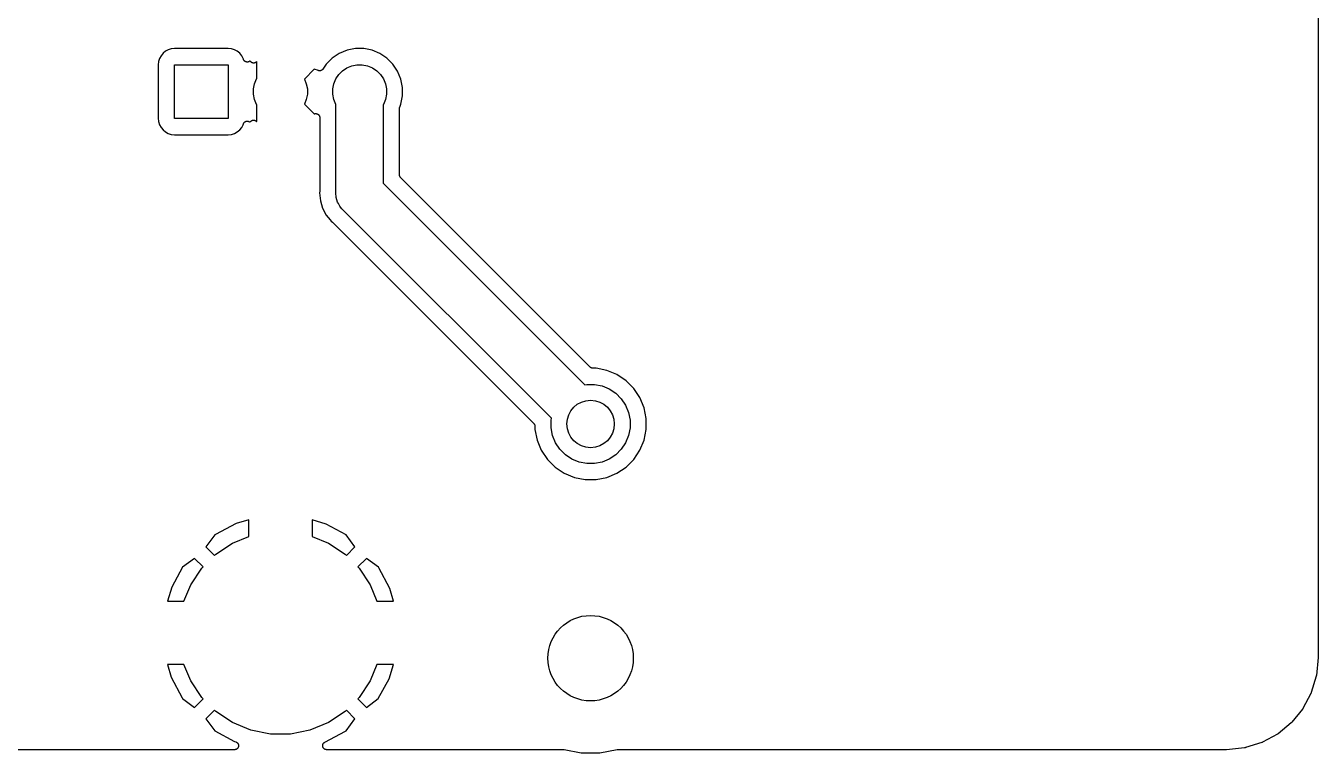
# Model space of a CAD drawing. Extents: x 60.5 to 144.4, y -115.5 to -60.5.
# Drawn here: x 103.55 to 144.39, y -115.5 to -92.52 of the extents above; entities that cross this region are included whole.
import ezdxf

# ---------------------------------------------------------------- set-up
doc = ezdxf.new("R2010")
doc.units = 0
doc.header["$MEASUREMENT"] = 0
doc.layers.add('BLACK', color=7, linetype='CONTINUOUS')

msp = doc.modelspace()

# ---------------------------------------------------------------- linework, layer by layer
at = {"layer": 'BLACK', "linetype": 'CONTINUOUS'}
for p, q in [((144.392, -63.5149), (144.392, -112.464)), ((107.826, -93.4664), (107.778, -93.5547)), ((107.889, -93.3891), (107.826, -93.4664)), ((107.966, -93.3256), (107.889, -93.3891)), ((108.055, -93.2784), (107.966, -93.3256)), ((108.15, -93.2494), (108.055, -93.2784)), ((108.256, -93.2389), (108.15, -93.2494)), ((109.944, -93.2389), (108.256, -93.2389)), ((110.05, -93.2493), (109.944, -93.2389)), ((110.145, -93.2784), (110.05, -93.2493)), ((110.234, -93.3256), (110.145, -93.2784)), ((110.311, -93.3891), (110.234, -93.3256)), ((110.374, -93.4664), (110.311, -93.3891)), ((110.422, -93.5547), (110.374, -93.4664)), ((113.457, -93.3966), (113.234, -93.5452)), ((113.704, -93.2942), (113.457, -93.3966)), ((113.966, -93.242), (113.704, -93.2942)), ((114.234, -93.242), (113.966, -93.242)), ((114.496, -93.2942), (114.234, -93.242)), ((114.743, -93.3966), (114.496, -93.2942)), ((114.966, -93.5452), (114.743, -93.3966)), ((107.749, -93.6504), (107.739, -93.7562)), ((107.739, -93.7562), (107.739, -95.4438)), ((107.778, -93.5547), (107.749, -93.6504)), ((108.25, -95.45), (108.25, -93.75)), ((108.25, -93.75), (109.95, -93.75)), ((109.95, -93.75), (109.95, -95.45)), ((110.429, -93.5774), (110.422, -93.5547)), ((110.431, -93.5829), (110.429, -93.5774)), ((110.432, -93.5885), (110.431, -93.5829)), ((110.435, -93.5943), (110.432, -93.5885)), ((110.438, -93.6003), (110.435, -93.5943)), ((110.441, -93.6052), (110.438, -93.6003)), ((110.444, -93.6105), (110.441, -93.6052)), ((110.448, -93.6155), (110.444, -93.6105)), ((110.452, -93.621), (110.448, -93.6155)), ((110.456, -93.6251), (110.452, -93.621)), ((110.46, -93.6297), (110.456, -93.6251)), ((110.465, -93.6339), (110.46, -93.6297)), ((110.469, -93.6385), (110.465, -93.6339)), ((110.474, -93.6418), (110.469, -93.6385)), ((110.479, -93.6456), (110.474, -93.6418)), ((110.484, -93.6487), (110.479, -93.6456)), ((110.49, -93.6524), (110.484, -93.6487)), ((110.495, -93.6546), (110.49, -93.6524)), ((110.5, -93.6575), (110.495, -93.6546)), ((110.507, -93.6594), (110.5, -93.6575)), ((110.513, -93.6619), (110.507, -93.6594)), ((110.518, -93.6631), (110.513, -93.6619)), ((110.524, -93.6649), (110.518, -93.6631)), ((110.531, -93.6656), (110.524, -93.6649)), ((110.537, -93.6669), (110.531, -93.6656)), ((110.543, -93.6669), (110.537, -93.6669)), ((110.549, -93.6676), (110.543, -93.6669)), ((110.555, -93.667), (110.549, -93.6676)), ((110.562, -93.667), (110.555, -93.667)), ((110.568, -93.6659), (110.562, -93.667)), ((110.573, -93.6654), (110.568, -93.6659)), ((110.58, -93.6636), (110.573, -93.6654)), ((110.586, -93.6623), (110.58, -93.6636)), ((110.592, -93.6601), (110.586, -93.6623)), ((110.597, -93.6585), (110.592, -93.6601)), ((110.603, -93.6555), (110.597, -93.6585)), ((110.609, -93.653), (110.603, -93.6555)), ((110.614, -93.6498), (110.609, -93.653)), ((110.619, -93.6471), (110.614, -93.6498)), ((110.624, -93.643), (110.619, -93.6471)), ((110.63, -93.6394), (110.624, -93.643)), ((110.634, -93.6353), (110.63, -93.6394)), ((110.635, -93.6347), (110.634, -93.6353)), ((110.661, -93.6614), (110.635, -93.6347)), ((110.666, -93.6648), (110.661, -93.6614)), ((110.669, -93.6687), (110.666, -93.6648)), ((110.675, -93.6727), (110.669, -93.6687)), ((110.681, -93.6771), (110.675, -93.6727)), ((110.685, -93.6797), (110.681, -93.6771)), ((110.69, -93.6828), (110.685, -93.6797)), ((110.696, -93.6855), (110.69, -93.6828)), ((110.702, -93.6888), (110.696, -93.6855)), ((110.708, -93.6904), (110.702, -93.6888)), ((110.713, -93.6926), (110.708, -93.6904)), ((110.719, -93.6941), (110.713, -93.6926)), ((110.726, -93.6961), (110.719, -93.6941)), ((110.732, -93.6966), (110.726, -93.6961)), ((110.737, -93.6978), (110.732, -93.6966)), ((110.744, -93.6979), (110.737, -93.6978)), ((110.751, -93.6986), (110.744, -93.6979)), ((110.756, -93.6981), (110.751, -93.6986)), ((110.762, -93.6982), (110.756, -93.6981)), ((110.768, -93.6969), (110.762, -93.6982)), ((110.775, -93.6963), (110.768, -93.6969)), ((110.781, -93.6947), (110.775, -93.6963)), ((110.786, -93.6937), (110.781, -93.6947)), ((110.792, -93.6912), (110.786, -93.6937)), ((110.799, -93.6892), (110.792, -93.6912)), ((110.804, -93.6867), (110.799, -93.6892)), ((110.809, -93.6847), (110.804, -93.6867)), ((110.815, -93.6809), (110.809, -93.6847)), ((110.821, -93.6776), (110.815, -93.6809)), ((110.825, -93.6742), (110.821, -93.6776)), ((110.83, -93.6713), (110.825, -93.6742)), ((110.835, -93.6664), (110.83, -93.6713)), ((110.84, -93.662), (110.835, -93.6664)), ((110.844, -93.6579), (110.84, -93.662)), ((110.848, -93.6541), (110.844, -93.6579)), ((110.85, -93.6509), (110.848, -93.6541)), ((110.85, -94.1925), (110.85, -93.6509)), ((112.664, -93.8953), (112.356, -94.2034)), ((112.8, -93.9377), (112.664, -93.8953)), ((112.901, -93.9257), (112.896, -93.9291)), ((112.907, -93.9229), (112.901, -93.9257)), ((112.912, -93.919), (112.907, -93.9229)), ((112.917, -93.9155), (112.912, -93.919)), ((112.921, -93.9112), (112.917, -93.9155)), ((112.926, -93.9074), (112.921, -93.9112)), ((112.93, -93.9026), (112.926, -93.9074)), ((112.935, -93.8982), (112.93, -93.9026)), ((112.938, -93.8932), (112.935, -93.8982)), ((112.942, -93.8884), (112.938, -93.8932)), ((112.943, -93.887), (112.942, -93.8884)), ((113.045, -93.7343), (112.943, -93.887)), ((113.234, -93.5452), (113.045, -93.7343)), ((113.558, -93.9398), (113.697, -93.8467)), ((113.697, -93.8467), (113.852, -93.7827)), ((113.852, -93.7827), (114.016, -93.75)), ((114.016, -93.75), (114.184, -93.75)), ((114.184, -93.75), (114.348, -93.7827)), ((114.348, -93.7827), (114.503, -93.8467)), ((114.503, -93.8467), (114.642, -93.9398)), ((115.155, -93.7343), (114.966, -93.5452)), ((115.303, -93.9567), (115.155, -93.7343)), ((110.783, -94.3521), (110.847, -94.1974)), ((110.847, -94.1974), (110.85, -94.1925)), ((112.356, -94.2034), (112.417, -94.3521)), ((112.806, -93.9389), (112.8, -93.9377)), ((112.812, -93.9407), (112.806, -93.9389)), ((112.818, -93.9414), (112.812, -93.9407)), ((112.824, -93.9427), (112.818, -93.9414)), ((112.83, -93.9427), (112.824, -93.9427)), ((112.836, -93.9434), (112.83, -93.9427)), ((112.843, -93.9429), (112.836, -93.9434)), ((112.849, -93.9429), (112.843, -93.9429)), ((112.855, -93.9418), (112.849, -93.9429)), ((112.861, -93.9412), (112.855, -93.9418)), ((112.867, -93.9395), (112.861, -93.9412)), ((112.873, -93.9383), (112.867, -93.9395)), ((112.879, -93.936), (112.873, -93.9383)), ((112.885, -93.9343), (112.879, -93.936)), ((112.89, -93.9314), (112.885, -93.9343)), ((112.896, -93.9291), (112.89, -93.9314)), ((113.283, -94.3521), (113.347, -94.1974)), ((113.347, -94.1974), (113.44, -94.0582)), ((113.44, -94.0582), (113.558, -93.9398)), ((114.642, -93.9398), (114.76, -94.0582)), ((114.76, -94.0582), (114.853, -94.1974)), ((114.853, -94.1974), (114.917, -94.3521)), ((115.406, -94.2039), (115.303, -93.9567)), ((115.458, -94.4663), (115.406, -94.2039)), ((110.75, -94.5163), (110.783, -94.3521)), ((110.75, -94.6837), (110.75, -94.5163)), ((110.783, -94.8479), (110.75, -94.6837)), ((112.417, -94.3521), (112.45, -94.5163)), ((112.45, -94.6837), (112.417, -94.8479)), ((112.45, -94.5163), (112.45, -94.6837)), ((113.25, -94.5163), (113.283, -94.3521)), ((113.25, -94.6837), (113.25, -94.5163)), ((113.283, -94.8479), (113.25, -94.6837)), ((114.917, -94.3521), (114.95, -94.5163)), ((114.95, -94.6837), (114.917, -94.8479)), ((114.95, -94.5163), (114.95, -94.6837)), ((115.406, -94.9961), (115.458, -94.7338)), ((115.458, -94.7338), (115.458, -94.4663)), ((110.847, -95.0026), (110.783, -94.8479)), ((110.85, -95.0075), (110.847, -95.0026)), ((110.85, -95.5489), (110.85, -95.0075)), ((112.417, -94.8479), (112.356, -94.9966)), ((112.356, -94.9966), (112.664, -95.3047)), ((113.347, -95.0026), (113.283, -94.8479)), ((113.35, -95.0075), (113.347, -95.0026)), ((113.35, -97.7632), (113.35, -95.0075)), ((114.853, -95.0026), (114.85, -95.0075)), ((114.85, -95.0075), (114.85, -97.4893)), ((114.917, -94.8479), (114.853, -95.0026)), ((115.358, -95.135), (115.359, -95.1235)), ((115.358, -95.1366), (115.358, -95.135)), ((115.358, -95.1368), (115.358, -95.1366)), ((115.358, -95.1366), (115.358, -95.1366)), ((115.358, -95.1366), (115.358, -95.1366)), ((115.358, -97.2263), (115.358, -95.1368)), ((115.359, -95.1235), (115.36, -95.1119)), ((115.36, -95.1119), (115.361, -95.1112)), ((115.361, -95.1104), (115.364, -95.0993)), ((115.361, -95.1112), (115.361, -95.1104)), ((115.364, -95.0993), (115.368, -95.0882)), ((115.368, -95.0882), (115.406, -94.9961)), ((107.739, -95.4438), (107.749, -95.5496)), ((107.749, -95.5496), (107.778, -95.6453)), ((109.95, -95.45), (108.25, -95.45)), ((110.466, -95.5649), (110.471, -95.5604)), ((110.471, -95.5604), (110.476, -95.5571)), ((110.476, -95.5571), (110.48, -95.5534)), ((110.48, -95.5534), (110.486, -95.5504)), ((110.486, -95.5504), (110.491, -95.5468)), ((110.491, -95.5468), (110.497, -95.5446)), ((110.497, -95.5446), (110.502, -95.5419)), ((110.502, -95.5419), (110.508, -95.54)), ((110.508, -95.54), (110.514, -95.5376)), ((110.514, -95.5376), (110.52, -95.5365)), ((110.52, -95.5365), (110.526, -95.5348)), ((110.526, -95.5348), (110.532, -95.5342)), ((110.532, -95.5342), (110.539, -95.5329)), ((110.539, -95.5329), (110.545, -95.533)), ((110.545, -95.533), (110.55, -95.5324)), ((110.55, -95.5324), (110.557, -95.5331)), ((110.557, -95.5331), (110.563, -95.5332)), ((110.563, -95.5332), (110.569, -95.5343)), ((110.569, -95.5343), (110.575, -95.5349)), ((110.575, -95.5349), (110.581, -95.5369)), ((110.581, -95.5369), (110.588, -95.5382)), ((110.588, -95.5382), (110.593, -95.5405)), ((110.593, -95.5405), (110.599, -95.5422)), ((110.599, -95.5422), (110.605, -95.5453)), ((110.605, -95.5453), (110.611, -95.5478)), ((110.611, -95.5478), (110.615, -95.5511)), ((110.615, -95.5511), (110.621, -95.5539)), ((110.621, -95.5539), (110.626, -95.558)), ((110.626, -95.558), (110.631, -95.5617)), ((110.631, -95.5617), (110.635, -95.5653)), ((110.635, -95.5653), (110.661, -95.5386)), ((110.661, -95.5386), (110.663, -95.5374)), ((110.663, -95.5374), (110.667, -95.534)), ((110.667, -95.534), (110.671, -95.5301)), ((110.671, -95.5301), (110.677, -95.5263)), ((110.677, -95.5263), (110.682, -95.5219)), ((110.682, -95.5219), (110.687, -95.5194)), ((110.687, -95.5194), (110.691, -95.5164)), ((110.691, -95.5164), (110.698, -95.5137)), ((110.698, -95.5137), (110.704, -95.5105)), ((110.704, -95.5105), (110.709, -95.509)), ((110.709, -95.509), (110.714, -95.5069)), ((110.714, -95.5069), (110.721, -95.5055)), ((110.721, -95.5055), (110.728, -95.5036)), ((110.728, -95.5036), (110.733, -95.5031)), ((110.733, -95.5031), (110.739, -95.502)), ((110.739, -95.502), (110.746, -95.502)), ((110.746, -95.502), (110.753, -95.5014)), ((110.753, -95.5014), (110.758, -95.502)), ((110.758, -95.502), (110.763, -95.502)), ((110.763, -95.502), (110.77, -95.5033)), ((110.77, -95.5033), (110.777, -95.5041)), ((110.777, -95.5041), (110.782, -95.5057)), ((110.782, -95.5057), (110.788, -95.5067)), ((110.788, -95.5067), (110.794, -95.5094)), ((110.794, -95.5094), (110.801, -95.5115)), ((110.801, -95.5115), (110.806, -95.5141)), ((110.806, -95.5141), (110.811, -95.5161)), ((110.811, -95.5161), (110.816, -95.52)), ((110.816, -95.52), (110.823, -95.5234)), ((110.823, -95.5234), (110.827, -95.5268)), ((110.827, -95.5268), (110.831, -95.5298)), ((110.831, -95.5298), (110.836, -95.5348)), ((110.836, -95.5348), (110.842, -95.5392)), ((110.842, -95.5392), (110.845, -95.5434)), ((110.845, -95.5434), (110.849, -95.5473)), ((110.849, -95.5473), (110.85, -95.5489)), ((112.664, -95.3047), (112.677, -95.3006)), ((112.677, -95.3006), (112.679, -95.3)), ((112.679, -95.3), (112.685, -95.2988)), ((112.685, -95.2988), (112.691, -95.297)), ((112.691, -95.297), (112.697, -95.2965)), ((112.697, -95.2965), (112.703, -95.2953)), ((112.703, -95.2953), (112.71, -95.2954)), ((112.71, -95.2954), (112.716, -95.2948)), ((112.716, -95.2948), (112.722, -95.2954)), ((112.722, -95.2954), (112.728, -95.2955)), ((112.728, -95.2955), (112.734, -95.2967)), ((112.734, -95.2967), (112.741, -95.2974)), ((112.741, -95.2974), (112.746, -95.2992)), ((112.746, -95.2992), (112.752, -95.3004)), ((112.752, -95.3004), (112.758, -95.3028)), ((112.758, -95.3028), (112.764, -95.3047)), ((112.764, -95.3047), (112.77, -95.3076)), ((112.77, -95.3076), (112.775, -95.31)), ((112.775, -95.31), (112.78, -95.3135)), ((112.78, -95.3135), (112.786, -95.3165)), ((112.786, -95.3165), (112.791, -95.3204)), ((112.791, -95.3204), (112.796, -95.3238)), ((112.796, -95.3238), (112.8, -95.3283)), ((112.8, -95.3283), (112.805, -95.3323)), ((112.805, -95.3323), (112.809, -95.337)), ((112.809, -95.337), (112.813, -95.3413)), ((112.813, -95.3413), (112.817, -95.3466)), ((112.817, -95.3466), (112.821, -95.3515)), ((112.821, -95.3515), (112.824, -95.3569)), ((112.824, -95.3569), (112.827, -95.362)), ((112.827, -95.362), (112.829, -95.3678)), ((112.829, -95.3678), (112.832, -95.3734)), ((112.832, -95.3734), (112.834, -95.3792)), ((112.834, -95.3792), (112.837, -95.3849)), ((112.837, -95.3849), (112.838, -95.3911)), ((112.838, -95.3911), (112.84, -95.3971)), ((112.84, -95.3971), (112.84, -95.4032)), ((112.84, -95.4032), (112.841, -95.4092)), ((112.841, -95.4092), (112.841, -95.4155)), ((112.841, -95.4155), (112.842, -95.4218)), ((112.842, -95.4218), (112.842, -97.732)), ((107.778, -95.6453), (107.826, -95.7336)), ((107.826, -95.7336), (107.889, -95.8109)), ((107.889, -95.8109), (107.966, -95.8744)), ((107.966, -95.8744), (108.055, -95.9216)), ((108.055, -95.9216), (108.15, -95.9506)), ((108.15, -95.9506), (108.256, -95.9611)), ((108.256, -95.9611), (109.944, -95.9611)), ((109.944, -95.9611), (110.05, -95.9506)), ((110.05, -95.9506), (110.145, -95.9216)), ((110.145, -95.9216), (110.234, -95.8744)), ((110.234, -95.8744), (110.311, -95.8109)), ((110.311, -95.8109), (110.374, -95.7336)), ((110.374, -95.7336), (110.422, -95.6453)), ((110.422, -95.6453), (110.429, -95.6226)), ((110.429, -95.6209), (110.431, -95.6154)), ((110.429, -95.6226), (110.429, -95.6209)), ((110.431, -95.6154), (110.433, -95.6098)), ((110.433, -95.6098), (110.436, -95.6041)), ((110.436, -95.6041), (110.439, -95.5981)), ((110.439, -95.5981), (110.442, -95.5932)), ((110.442, -95.5932), (110.445, -95.5881)), ((110.445, -95.5881), (110.449, -95.583)), ((110.449, -95.583), (110.453, -95.5777)), ((110.453, -95.5777), (110.457, -95.5736)), ((110.457, -95.5736), (110.461, -95.569)), ((110.461, -95.569), (110.466, -95.5649)), ((114.85, -97.4893), (121.222, -103.861)), ((115.359, -97.238), (115.358, -97.2263)), ((115.36, -97.2497), (115.359, -97.238)), ((115.36, -97.2503), (115.36, -97.2497)), ((115.36, -97.251), (115.36, -97.2503)), ((115.364, -97.2622), (115.36, -97.251)), ((115.367, -97.2735), (115.364, -97.2622)), ((115.367, -97.2741), (115.367, -97.2735)), ((115.368, -97.2747), (115.367, -97.2741)), ((115.373, -97.2851), (115.368, -97.2747)), ((115.378, -97.2955), (115.373, -97.2851)), ((115.379, -97.296), (115.378, -97.2955)), ((115.379, -97.2966), (115.379, -97.296)), ((115.387, -97.3057), (115.379, -97.2966)), ((115.394, -97.3149), (115.387, -97.3057)), ((115.395, -97.3158), (115.394, -97.3149)), ((115.395, -97.3161), (115.395, -97.3158)), ((115.395, -97.3158), (115.395, -97.3158)), ((115.395, -97.3158), (115.395, -97.3158)), ((121.384, -103.305), (115.395, -97.3161)), ((112.841, -97.7444), (112.836, -97.8)), ((112.836, -97.8), (112.86, -98.0466)), ((112.842, -97.7337), (112.841, -97.7391)), ((112.841, -97.7391), (112.841, -97.7444)), ((112.842, -97.732), (112.842, -97.7337)), ((113.346, -97.8), (113.35, -97.7632)), ((113.361, -97.947), (113.346, -97.8)), ((113.404, -98.0884), (113.361, -97.947)), ((112.86, -98.0466), (112.932, -98.2837)), ((112.932, -98.2837), (113.049, -98.5023)), ((113.429, -98.136), (113.404, -98.0884)), ((113.473, -98.2187), (113.429, -98.136)), ((113.501, -98.2521), (113.473, -98.2187)), ((113.544, -98.3043), (113.501, -98.2521)), ((113.567, -98.3329), (113.544, -98.3043)), ((113.544, -98.3043), (113.544, -98.3043)), ((113.596, -98.3564), (113.567, -98.3329)), ((120.161, -104.922), (113.596, -98.3564)), ((113.049, -98.5023), (113.171, -98.6507)), ((113.171, -98.6507), (113.171, -98.6507)), ((113.171, -98.6507), (113.206, -98.6938)), ((113.206, -98.6938), (113.249, -98.7293)), ((113.249, -98.7293), (113.251, -98.7304)), ((113.251, -98.7304), (113.254, -98.7342)), ((113.254, -98.7342), (113.259, -98.7376)), ((113.259, -98.7376), (119.605, -105.084)), ((121.393, -103.312), (121.384, -103.305)), ((121.402, -103.32), (121.393, -103.312)), ((121.403, -103.32), (121.402, -103.32)), ((121.403, -103.321), (121.403, -103.32)), ((121.413, -103.326), (121.403, -103.321)), ((121.424, -103.332), (121.413, -103.326)), ((121.425, -103.332), (121.424, -103.332)), ((121.424, -103.332), (121.424, -103.332)), ((121.436, -103.336), (121.425, -103.332)), ((121.447, -103.339), (121.436, -103.336)), ((121.448, -103.339), (121.447, -103.339)), ((121.449, -103.339), (121.448, -103.339)), ((121.46, -103.341), (121.449, -103.339)), ((121.472, -103.342), (121.46, -103.341)), ((121.473, -103.342), (121.472, -103.342)), ((121.474, -103.342), (121.473, -103.342)), ((121.473, -103.342), (121.473, -103.342)), ((121.473, -103.342), (121.473, -103.342)), ((121.573, -103.342), (121.474, -103.342)), ((121.913, -103.41), (121.573, -103.342)), ((122.233, -103.542), (121.913, -103.41)), ((122.521, -103.734), (122.233, -103.542)), ((121.222, -103.861), (121.277, -103.85)), ((121.277, -103.85), (121.523, -103.85)), ((121.523, -103.85), (121.765, -103.898)), ((121.765, -103.898), (121.992, -103.992)), ((121.992, -103.992), (122.197, -104.129)), ((122.197, -104.129), (122.371, -104.303)), ((122.766, -103.979), (122.521, -103.734)), ((122.958, -104.267), (122.766, -103.979)), ((122.371, -104.303), (122.508, -104.508)), ((122.508, -104.508), (122.602, -104.735)), ((123.09, -104.587), (122.958, -104.267)), ((120.15, -104.977), (120.161, -104.922)), ((122.602, -104.735), (122.65, -104.977)), ((123.158, -104.927), (123.09, -104.587)), ((123.158, -105.273), (123.158, -104.927)), ((119.605, -105.084), (119.605, -105.084)), ((119.605, -105.084), (119.605, -105.084)), ((119.605, -105.084), (119.605, -105.084)), ((119.605, -105.084), (119.606, -105.085)), ((119.606, -105.085), (119.613, -105.094)), ((119.613, -105.094), (119.621, -105.103)), ((119.621, -105.103), (119.621, -105.104)), ((119.621, -105.104), (119.622, -105.105)), ((119.622, -105.105), (119.627, -105.115)), ((119.627, -105.115), (119.632, -105.125)), ((119.632, -105.125), (119.633, -105.126)), ((119.633, -105.126), (119.633, -105.127)), ((119.633, -105.127), (119.636, -105.138)), ((119.636, -105.138), (119.64, -105.149)), ((119.64, -105.149), (119.64, -105.15)), ((119.64, -105.15), (119.64, -105.15)), ((119.64, -105.15), (119.641, -105.162)), ((119.641, -105.162), (119.642, -105.174)), ((119.642, -105.174), (119.642, -105.273)), ((119.642, -105.273), (119.71, -105.613)), ((120.15, -105.223), (120.15, -104.977)), ((120.198, -105.465), (120.15, -105.223)), ((122.65, -105.223), (122.602, -105.465)), ((122.65, -104.977), (122.65, -105.223)), ((123.09, -105.613), (123.158, -105.273)), ((119.71, -105.613), (119.842, -105.933)), ((120.292, -105.692), (120.198, -105.465)), ((120.429, -105.897), (120.292, -105.692)), ((122.508, -105.692), (122.371, -105.897)), ((122.602, -105.465), (122.508, -105.692)), ((122.958, -105.933), (123.09, -105.613)), ((119.842, -105.933), (120.034, -106.221)), ((120.603, -106.071), (120.429, -105.897)), ((120.808, -106.208), (120.603, -106.071)), ((122.197, -106.071), (121.992, -106.208)), ((122.371, -105.897), (122.197, -106.071)), ((122.766, -106.221), (122.958, -105.933)), ((120.034, -106.221), (120.279, -106.466)), ((120.279, -106.466), (120.567, -106.658)), ((121.035, -106.302), (120.808, -106.208)), ((121.277, -106.35), (121.035, -106.302)), ((121.523, -106.35), (121.277, -106.35)), ((121.765, -106.302), (121.523, -106.35)), ((121.992, -106.208), (121.765, -106.302)), ((122.233, -106.658), (122.521, -106.466)), ((122.521, -106.466), (122.766, -106.221)), ((120.567, -106.658), (120.887, -106.79)), ((120.887, -106.79), (121.227, -106.858)), ((121.227, -106.858), (121.573, -106.858)), ((121.573, -106.858), (121.913, -106.79)), ((121.913, -106.79), (122.233, -106.658)), ((110.6, -108.129), (110.196, -108.249)), ((110.6, -108.651), (110.6, -108.129)), ((113.048, -108.267), (112.6, -108.128)), ((112.6, -108.128), (112.6, -108.651)), ((109.528, -108.603), (109.246, -108.986)), ((109.544, -108.592), (109.528, -108.603)), ((110.196, -108.249), (109.544, -108.592)), ((113.676, -108.608), (113.048, -108.267)), ((113.954, -108.986), (113.676, -108.608)), ((109.246, -108.986), (109.517, -109.258)), ((109.56, -109.214), (110.084, -108.864)), ((110.084, -108.864), (110.6, -108.651)), ((112.6, -108.651), (113.116, -108.864)), ((113.116, -108.864), (113.64, -109.214)), ((113.683, -109.258), (113.954, -108.986)), ((108.886, -109.346), (108.508, -109.624)), ((109.158, -109.617), (108.886, -109.346)), ((109.517, -109.258), (109.56, -109.214)), ((113.64, -109.214), (113.683, -109.258)), ((114.314, -109.346), (114.042, -109.617)), ((114.697, -109.628), (114.314, -109.346)), ((108.508, -109.624), (108.167, -110.252)), ((108.764, -110.184), (109.114, -109.66)), ((109.114, -109.66), (109.158, -109.617)), ((114.042, -109.617), (114.086, -109.66)), ((114.086, -109.66), (114.436, -110.184)), ((114.708, -109.644), (114.697, -109.628)), ((115.051, -110.296), (114.708, -109.644)), ((108.167, -110.252), (108.028, -110.7)), ((108.551, -110.7), (108.764, -110.184)), ((114.436, -110.184), (114.649, -110.7)), ((115.171, -110.7), (115.051, -110.296)), ((108.028, -110.7), (108.551, -110.7)), ((114.649, -110.7), (115.171, -110.7)), ((108.029, -112.7), (108.149, -113.104)), ((108.551, -112.7), (108.029, -112.7)), ((108.764, -113.216), (108.551, -112.7)), ((114.649, -112.7), (114.436, -113.216)), ((115.172, -112.7), (114.649, -112.7)), ((115.033, -113.148), (115.172, -112.7)), ((144.391, -112.476), (144.335, -113.049)), ((144.392, -112.466), (144.391, -112.471)), ((144.391, -112.471), (144.391, -112.476)), ((144.392, -112.464), (144.392, -112.466)), ((108.149, -113.104), (108.492, -113.756)), ((144.33, -113.073), (144.175, -113.589)), ((144.333, -113.062), (144.33, -113.073)), ((144.335, -113.051), (144.333, -113.062)), ((144.335, -113.049), (144.335, -113.051)), ((109.114, -113.74), (108.764, -113.216)), ((114.436, -113.216), (114.086, -113.74)), ((114.692, -113.776), (115.033, -113.148)), ((108.492, -113.756), (108.503, -113.772)), ((108.503, -113.772), (108.886, -114.054)), ((108.886, -114.054), (109.158, -113.783)), ((109.158, -113.783), (109.114, -113.74)), ((114.086, -113.74), (114.042, -113.783)), ((114.042, -113.783), (114.314, -114.054)), ((114.314, -114.054), (114.692, -113.776)), ((144.165, -113.612), (143.912, -114.088)), ((144.17, -113.601), (144.165, -113.612)), ((144.174, -113.591), (144.17, -113.601)), ((144.175, -113.589), (144.174, -113.591)), ((109.517, -114.142), (109.246, -114.414)), ((109.56, -114.186), (109.517, -114.142)), ((110.084, -114.536), (109.56, -114.186)), ((113.64, -114.186), (113.116, -114.536)), ((113.683, -114.142), (113.64, -114.186)), ((113.954, -114.414), (113.683, -114.142)), ((143.899, -114.108), (143.558, -114.526)), ((143.905, -114.099), (143.899, -114.108)), ((143.911, -114.089), (143.905, -114.099)), ((143.912, -114.088), (143.911, -114.089)), ((109.246, -114.414), (109.524, -114.792)), ((110.667, -114.777), (110.084, -114.536)), ((113.116, -114.536), (112.533, -114.777)), ((113.672, -114.797), (113.954, -114.414)), ((143.54, -114.544), (143.125, -114.887)), ((143.549, -114.536), (143.54, -114.544)), ((143.557, -114.527), (143.549, -114.536)), ((143.558, -114.526), (143.557, -114.527)), ((109.524, -114.792), (110.152, -115.133)), ((110.152, -115.133), (110.186, -115.144)), ((110.186, -115.144), (110.188, -115.144)), ((110.188, -115.144), (110.193, -115.147)), ((110.193, -115.147), (110.199, -115.148)), ((110.199, -115.148), (110.204, -115.151)), ((110.204, -115.151), (110.211, -115.154)), ((110.211, -115.154), (110.215, -115.157)), ((110.215, -115.157), (110.22, -115.16)), ((110.22, -115.16), (110.225, -115.165)), ((111.285, -114.9), (110.667, -114.777)), ((111.915, -114.9), (111.285, -114.9)), ((112.533, -114.777), (111.915, -114.9)), ((112.981, -115.166), (112.986, -115.163)), ((112.986, -115.163), (112.99, -115.159)), ((112.99, -115.159), (112.996, -115.156)), ((112.996, -115.156), (113.002, -115.153)), ((113.002, -115.153), (113.656, -114.808)), ((113.656, -114.808), (113.672, -114.797)), ((142.618, -115.163), (142.608, -115.167)), ((142.629, -115.158), (142.618, -115.163)), ((142.631, -115.157), (142.629, -115.158)), ((143.105, -114.901), (142.631, -115.157)), ((143.114, -114.895), (143.105, -114.901)), ((143.124, -114.888), (143.114, -114.895)), ((143.125, -114.887), (143.124, -114.888)), ((110.148, -115.392), (88.7799, -115.392)), ((110.154, -115.391), (110.148, -115.392)), ((110.16, -115.391), (110.154, -115.391)), ((110.166, -115.39), (110.16, -115.391)), ((110.173, -115.39), (110.166, -115.39)), ((110.179, -115.388), (110.173, -115.39)), ((110.184, -115.387), (110.179, -115.388)), ((110.19, -115.384), (110.184, -115.387)), ((110.197, -115.382), (110.19, -115.384)), ((110.202, -115.38), (110.197, -115.382)), ((110.207, -115.378), (110.202, -115.38)), ((110.213, -115.374), (110.207, -115.378)), ((110.219, -115.371), (110.213, -115.374)), ((110.223, -115.367), (110.219, -115.371)), ((110.228, -115.364), (110.223, -115.367)), ((110.225, -115.165), (110.231, -115.168)), ((110.233, -115.359), (110.228, -115.364)), ((110.231, -115.168), (110.235, -115.172)), ((110.238, -115.355), (110.233, -115.359)), ((110.235, -115.172), (110.239, -115.176)), ((110.242, -115.351), (110.238, -115.355)), ((110.239, -115.176), (110.243, -115.181)), ((110.246, -115.347), (110.242, -115.351)), ((110.243, -115.181), (110.248, -115.186)), ((110.25, -115.341), (110.246, -115.347)), ((110.248, -115.186), (110.251, -115.191)), ((110.254, -115.336), (110.25, -115.341)), ((110.251, -115.191), (110.255, -115.195)), ((110.257, -115.331), (110.254, -115.336)), ((110.255, -115.195), (110.258, -115.201)), ((110.26, -115.326), (110.257, -115.331)), ((110.258, -115.201), (110.261, -115.207)), ((110.262, -115.32), (110.26, -115.326)), ((110.261, -115.207), (110.264, -115.212)), ((110.266, -115.314), (110.262, -115.32)), ((110.264, -115.212), (110.266, -115.217)), ((110.266, -115.217), (110.268, -115.224)), ((110.267, -115.309), (110.266, -115.314)), ((110.27, -115.303), (110.267, -115.309)), ((110.268, -115.224), (110.271, -115.23)), ((110.271, -115.297), (110.27, -115.303)), ((110.271, -115.23), (110.272, -115.236)), ((110.273, -115.291), (110.271, -115.297)), ((110.272, -115.236), (110.273, -115.241)), ((110.273, -115.241), (110.274, -115.248)), ((110.275, -115.279), (110.273, -115.285)), ((110.273, -115.285), (110.273, -115.291)), ((110.274, -115.248), (110.275, -115.254)), ((110.275, -115.254), (110.275, -115.26)), ((110.275, -115.26), (110.275, -115.266)), ((110.275, -115.266), (110.275, -115.273)), ((110.275, -115.273), (110.275, -115.279)), ((112.934, -115.251), (112.936, -115.245)), ((112.934, -115.258), (112.934, -115.251)), ((112.934, -115.264), (112.934, -115.258)), ((112.934, -115.27), (112.934, -115.264)), ((112.934, -115.276), (112.934, -115.27)), ((112.935, -115.282), (112.934, -115.276)), ((112.936, -115.289), (112.935, -115.282)), ((112.936, -115.239), (112.938, -115.233)), ((112.936, -115.245), (112.936, -115.239)), ((112.938, -115.294), (112.936, -115.289)), ((112.938, -115.233), (112.939, -115.227)), ((112.939, -115.3), (112.938, -115.294)), ((112.939, -115.227), (112.942, -115.221)), ((112.941, -115.306), (112.939, -115.3)), ((112.943, -115.313), (112.941, -115.306)), ((112.942, -115.221), (112.944, -115.216)), ((112.946, -115.318), (112.943, -115.313)), ((112.944, -115.216), (112.947, -115.21)), ((112.948, -115.323), (112.946, -115.318)), ((112.947, -115.21), (112.949, -115.204)), ((112.951, -115.329), (112.948, -115.323)), ((112.949, -115.204), (112.953, -115.199)), ((112.954, -115.335), (112.951, -115.329)), ((112.953, -115.199), (112.955, -115.194)), ((112.958, -115.339), (112.954, -115.335)), ((112.955, -115.194), (112.96, -115.189)), ((112.961, -115.344), (112.958, -115.339)), ((112.96, -115.189), (112.963, -115.184)), ((112.966, -115.349), (112.961, -115.344)), ((112.963, -115.184), (112.967, -115.179)), ((112.97, -115.354), (112.966, -115.349)), ((112.967, -115.179), (112.971, -115.175)), ((112.974, -115.358), (112.97, -115.354)), ((112.971, -115.175), (112.976, -115.171)), ((112.979, -115.362), (112.974, -115.358)), ((112.976, -115.171), (112.981, -115.166)), ((112.984, -115.366), (112.979, -115.362)), ((112.989, -115.37), (112.984, -115.366)), ((112.994, -115.373), (112.989, -115.37)), ((112.999, -115.376), (112.994, -115.373)), ((113.005, -115.379), (112.999, -115.376)), ((113.011, -115.382), (113.005, -115.379)), ((113.016, -115.384), (113.011, -115.382)), ((113.022, -115.386), (113.016, -115.384)), ((113.028, -115.387), (113.022, -115.386)), ((113.034, -115.389), (113.028, -115.387)), ((113.04, -115.39), (113.034, -115.389)), ((113.046, -115.391), (113.04, -115.39)), ((113.052, -115.391), (113.046, -115.391)), ((113.059, -115.392), (113.052, -115.391)), ((113.061, -115.392), (113.059, -115.392)), ((120.562, -115.392), (113.061, -115.392)), ((121.105, -115.5), (120.562, -115.392)), ((121.695, -115.5), (121.105, -115.5)), ((122.238, -115.392), (121.695, -115.5)), ((141.485, -115.392), (122.238, -115.392)), ((141.491, -115.391), (141.485, -115.392)), ((141.497, -115.391), (141.491, -115.391)), ((141.498, -115.391), (141.497, -115.391)), ((142.069, -115.331), (141.498, -115.391)), ((142.08, -115.329), (142.069, -115.331)), ((142.091, -115.327), (142.08, -115.329)), ((142.093, -115.326), (142.091, -115.327)), ((142.608, -115.167), (142.093, -115.326)), ((142.093, -115.326), (142.093, -115.326))]:
    msp.add_line(p, q, dxfattribs=at)
at = {"layer": 'BLACK'}
for centre, radius in [((121.4, -105.1), 0.75), ((121.4, -112.5), 1.35)]:
    msp.add_circle(centre, radius, dxfattribs=at)

doc.saveas('drawing.dxf')
